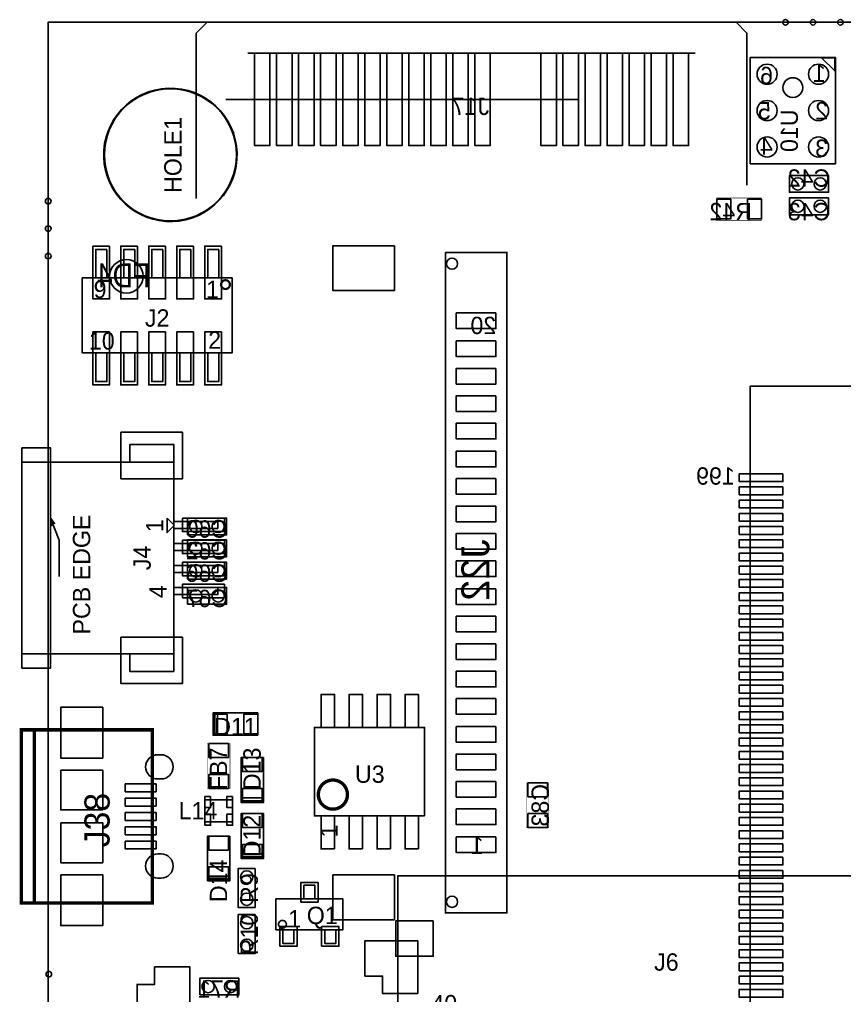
# Model space of a CAD drawing. Extents: x -1 to 124, y -8 to 108.
# Drawn here: x -1.3 to 36.15, y 60.84 to 105.12 of the extents above; entities that cross this region are included whole.
import ezdxf
from ezdxf.enums import TextEntityAlignment as Align

# ---------------------------------------------------------------- set-up
doc = ezdxf.new("R2010")
doc.units = 0
for name, color, linetype in [('BG_OUTLINE', 1, 'CONTINUOUS'), ('PG_ASSEMBLY_BOTTOM', 2, 'CONTINUOUS'), ('PG_ASSEMBLY_TOP', 3, 'CONTINUOUS'), ('PIN_BOTTOM', 5, 'CONTINUOUS'), ('PIN_TOP', 4, 'CONTINUOUS'), ('RD_ASSEMBLY_BOTTOM', 6, 'CONTINUOUS'), ('RD_ASSEMBLY_TOP', 7, 'CONTINUOUS')]:
    doc.layers.add(name, color=color, linetype=linetype)

msp = doc.modelspace()

# ---------------------------------------------------------------- linework, layer by layer
at = {"layer": 'BG_OUTLINE'}
msp.add_lwpolyline([(0, 0), (120.000014, 0), (120.000014, 105.000044), (0, 105.000044)], close=True, dxfattribs=at)
at = {"layer": 'PG_ASSEMBLY_BOTTOM', "const_width": 0.0254}
for points in [[(7.223252, 105.000044), (6.723126, 104.499918)], [(22.673056, 105.000044), (31.223204, 105.000044)], [(31.723076, 104.499918), (31.223204, 105.000044)], [(6.723126, 104.499918), (6.723126, 97.80016)], [(31.723076, 104.499918), (31.723076, 97.700084)]]:
    msp.add_lwpolyline(points, dxfattribs=at)
at = {"layer": 'PG_ASSEMBLY_BOTTOM'}
for points in [[(7.223252, 105.000044), (6.723126, 104.499918)], [(9.57326, 105.000044), (7.223252, 105.000044), (22.773132, 105.000044)], [(22.673056, 105.000044), (28.873196, 105.000044)], [(31.723076, 104.499918), (31.241746, 104.996742), (28.873196, 105.000044)], [(6.723126, 104.499918), (6.723126, 97.00006)], [(31.723076, 104.499918), (31.723076, 97.600008)], [(9.073134, 103.599996), (29.373068, 103.599996)], [(8.073136, 101.499924), (24.073104, 101.499924)], [(41.064434, 85.18525), (57.064402, 85.18525), (57.064402, 88.485218), (31.864554, 88.485218), (31.864554, 20.785074)]]:
    msp.add_lwpolyline(points, dxfattribs=at)
for points in [[(35.737292, 98.580448), (31.877508, 98.580448), (31.877508, 103.400352), (35.737292, 103.400352)], [(35.70732, 103.390446), (35.107372, 103.390446), (35.70732, 102.790498)], [(35.433, 98.044), (33.655, 98.044), (33.655, 97.282), (35.433, 97.282)], [(35.433, 97.028), (33.655, 97.028), (33.655, 96.266), (35.433, 96.266)], [(18.034, 94.5515), (20.828, 94.5515), (20.828, 64.5795), (18.034, 64.5795)], [(6.3246, 81.7372), (8.1026, 81.7372), (8.1026, 82.4992), (6.3246, 82.4992)], [(6.325108, 80.747108), (8.103108, 80.747108), (8.103108, 81.509108), (6.325108, 81.509108)], [(6.325108, 79.731108), (8.103108, 79.731108), (8.103108, 80.493108), (6.325108, 80.493108)], [(6.325108, 78.588108), (8.103108, 78.588108), (8.103108, 79.350108), (6.325108, 79.350108)], [(6.883908, 60.858908), (8.661908, 60.858908), (8.661908, 61.620908), (6.883908, 61.620908)]]:
    msp.add_lwpolyline(points, close=True, dxfattribs=at)
msp.add_lwpolyline([(34.257488, 102.031292, 1), (33.357312, 102.031508, 1)], format="xyb", close=True, dxfattribs=at)
at = {"layer": 'PG_ASSEMBLY_BOTTOM', "const_width": 0.0254}
for points in [[(32.385, 97.028), (30.353, 97.028), (30.353, 96.012), (32.385, 96.012)], [(21.717, 70.485), (21.717, 68.453), (22.733, 68.453), (22.733, 70.485)]]:
    msp.add_lwpolyline(points, close=True, dxfattribs=at)
at = {"layer": 'PG_ASSEMBLY_TOP'}
for points in [[(5.952744, 95.979488, 1), (5.152644, 101.979476, 1)], [(10.75182, 64.20612, 1), (10.53178, 63.92588, 1)]]:
    msp.add_lwpolyline(points, format="xyb", close=True, dxfattribs=at)
for points in [[(2.668016, 94.693994), (2.668016, 93.394022), (2.16789, 93.394022), (2.16789, 94.693994)], [(3.938016, 94.693994), (3.938016, 93.394022), (3.43789, 93.394022), (3.43789, 94.693994)], [(5.208016, 94.693994), (5.208016, 93.394022), (4.70789, 93.394022), (4.70789, 94.693994)], [(6.478016, 94.693994), (6.478016, 93.394022), (5.97789, 93.394022), (5.97789, 94.693994)], [(7.748016, 94.693994), (7.748016, 93.394022), (7.24789, 93.394022), (7.24789, 94.693994)], [(8.353044, 93.394022), (1.552956, 93.394022), (1.552956, 89.993978), (8.353044, 89.993978)], [(2.668016, 89.993978), (2.668016, 88.694006), (2.16789, 88.694006), (2.16789, 89.993978)], [(3.938016, 89.993978), (3.938016, 88.694006), (3.43789, 88.694006), (3.43789, 89.993978)], [(5.208016, 89.993978), (5.208016, 88.694006), (4.70789, 88.694006), (4.70789, 89.993978)], [(6.478016, 89.993978), (6.478016, 88.694006), (5.97789, 88.694006), (5.97789, 89.993978)], [(7.748016, 89.993978), (7.748016, 88.694006), (7.24789, 88.694006), (7.24789, 89.993978)], [(-1.195832, 85.69071), (0.104394, 85.69071), (0.104394, 75.69073), (-1.195832, 75.69073)], [(3.704336, 85.840824), (5.704332, 85.840824), (5.704332, 85.040724), (3.704336, 85.040724)], [(-1.195832, 85.040724), (5.704332, 85.040724), (5.704332, 76.340716), (-1.195832, 76.340716)], [(5.404358, 82.490818), (5.404358, 81.840832), (5.704332, 82.140806), (5.704332, 82.190844)], [(5.704332, 82.35061), (7.704328, 82.35061), (7.704328, 82.030824), (5.704332, 82.030824)], [(5.704332, 81.350612), (7.704328, 81.350612), (7.704328, 81.030826), (5.704332, 81.030826)], [(5.704332, 80.350614), (7.704328, 80.350614), (7.704328, 80.030828), (5.704332, 80.030828)], [(5.704332, 79.350616), (7.704328, 79.350616), (7.704328, 79.03083), (5.704332, 79.03083)], [(3.704336, 76.340716), (5.704332, 76.340716), (5.704332, 75.540616), (3.704336, 75.540616)], [(9.525, 72.644), (7.493, 72.644), (7.493, 73.66), (9.525, 73.66)], [(7.5692, 72.644), (7.5692, 73.66), (7.6962, 73.66), (7.6962, 72.644)], [(17.0942, 68.9864), (12.0904, 68.9864), (12.0904, 72.9996), (17.0942, 72.9996)], [(9.779, 71.628), (9.779, 69.596), (8.763, 69.596), (8.763, 71.628)], [(8.372094, 69.715126), (7.121906, 69.715126), (7.121906, 68.714874), (8.372094, 68.714874)], [(9.779, 69.6722), (8.763, 69.6722), (8.763, 69.7992), (9.779, 69.7992)], [(9.779, 69.088), (9.779, 67.056), (8.763, 67.056), (8.763, 69.088)], [(8.255, 68.072), (8.255, 66.04), (7.239, 66.04), (7.239, 68.072)], [(9.779, 67.1322), (8.763, 67.1322), (8.763, 67.2592), (9.779, 67.2592)], [(9.398, 66.5988), (9.398, 64.8208), (8.636, 64.8208), (8.636, 66.5988)], [(8.255, 66.1162), (7.239, 66.1162), (7.239, 66.2432), (8.255, 66.2432)], [(40.182038, 66.268854), (40.182038, 59.718702), (15.881858, 59.718702), (15.881858, 66.268854)], [(11.611864, 65.216024), (11.611864, 65.836038), (12.111736, 65.836038), (12.111736, 65.216024)], [(10.341864, 63.815976), (10.341864, 65.216024), (13.381736, 65.216024), (13.381736, 63.815976)], [(9.398, 64.516), (9.398, 62.738), (8.636, 62.738), (8.636, 64.516)], [(10.661904, 63.195962), (10.661904, 63.815976), (11.161776, 63.815976), (11.161776, 63.195962)], [(12.561824, 63.195962), (12.561824, 63.815976), (13.061696, 63.815976), (13.061696, 63.195962)]]:
    msp.add_lwpolyline(points, close=True, dxfattribs=at)
for points, const_width in [([(8.252968, 93.094048, 1), (7.853032, 93.093952, 1)], 0.100076), ([(13.589, 69.9516, 1), (12.2682, 69.9516, 1)], 0.1524)]:
    msp.add_lwpolyline(points, format="xyb", close=True, dxfattribs=dict(at, const_width=const_width))
for points in [[(0.50419, 79.840836), (0.50419, 81.49082), (0.104394, 82.490818), (0.304292, 82.240628)], [(0.154178, 82.140806), (0.104394, 82.490818)]]:
    msp.add_lwpolyline(points, dxfattribs=at)
at = {"layer": 'PG_ASSEMBLY_TOP', "const_width": 0.1524}
msp.add_lwpolyline([(-0.620014, 72.890888), (-1.220216, 72.890888), (-1.220216, 65.031112), (-0.620014, 65.031112)], dxfattribs=at)
at = {"layer": 'PG_ASSEMBLY_TOP'}
for points, const_width in [([(4.729734, 72.890888), (4.729734, 65.031112), (-0.620014, 65.031112), (-0.620014, 72.890888)], 0.1524), ([(8.255, 72.263), (8.255, 70.231), (7.239, 70.231), (7.239, 72.263)], 0.0254)]:
    msp.add_lwpolyline(points, close=True, dxfattribs=dict(at, const_width=const_width))
at = {"layer": 'PIN_BOTTOM'}
for points in [[(9.373108, 103.599869), (9.373108, 99.399979), (10.073132, 99.399979), (10.073132, 103.599869)], [(10.373106, 103.599869), (10.373106, 99.399979), (11.07313, 99.399979), (11.07313, 103.599869)], [(11.373104, 103.599869), (11.373104, 99.399979), (12.073128, 99.399979), (12.073128, 103.599869)], [(12.373102, 103.599869), (12.373102, 99.399979), (13.073126, 99.399979), (13.073126, 103.599869)], [(13.3731, 103.599869), (13.3731, 99.399979), (14.073124, 99.399979), (14.073124, 103.599869)], [(14.373098, 103.599869), (14.373098, 99.399979), (15.073122, 99.399979), (15.073122, 103.599869)], [(15.373096, 103.599869), (15.373096, 99.399979), (16.07312, 99.399979), (16.07312, 103.599869)], [(16.373094, 103.599869), (16.373094, 99.399979), (17.073118, 99.399979), (17.073118, 103.599869)], [(17.373092, 103.599869), (17.373092, 99.399979), (18.073116, 99.399979), (18.073116, 103.599869)], [(18.37309, 103.599869), (18.37309, 99.399979), (19.073114, 99.399979), (19.073114, 103.599869)], [(19.373088, 103.599869), (19.373088, 99.399979), (20.073112, 99.399979), (20.073112, 103.599869)], [(22.373082, 103.599869), (22.373082, 99.399979), (23.073106, 99.399979), (23.073106, 103.599869)], [(23.37308, 103.599869), (23.37308, 99.399979), (24.073104, 99.399979), (24.073104, 103.599869)], [(24.373078, 103.599869), (24.373078, 99.399979), (25.073102, 99.399979), (25.073102, 103.599869)], [(25.373076, 103.599869), (25.373076, 99.399979), (26.0731, 99.399979), (26.0731, 103.599869)], [(26.373074, 103.599869), (26.373074, 99.399979), (27.073098, 99.399979), (27.073098, 103.599869)], [(27.373072, 103.599869), (27.373072, 99.399979), (28.073096, 99.399979), (28.073096, 103.599869)], [(28.37307, 103.599869), (28.37307, 99.399979), (29.073094, 99.399979), (29.073094, 103.599869)], [(30.353, 96.9645), (30.353, 96.0755), (30.988, 96.0755), (30.988, 96.9645)], [(31.75, 96.9645), (31.75, 96.0755), (32.385, 96.0755), (32.385, 96.9645)], [(15.7226, 94.8563), (12.9286, 94.8563), (12.9286, 92.8243), (15.7226, 92.8243)], [(20.3327, 91.8083), (18.5293, 91.8083), (18.5293, 91.0971), (20.3327, 91.0971)], [(20.3327, 90.5383), (18.5293, 90.5383), (18.5293, 89.8271), (20.3327, 89.8271)], [(20.3327, 89.2937), (18.5293, 89.2937), (18.5293, 88.5825), (20.3327, 88.5825)], [(20.3327, 88.0491), (18.5293, 88.0491), (18.5293, 87.3379), (20.3327, 87.3379)], [(20.3327, 86.8045), (18.5293, 86.8045), (18.5293, 86.0933), (20.3327, 86.0933)], [(20.3327, 85.5345), (18.5293, 85.5345), (18.5293, 84.8233), (20.3327, 84.8233)], [(20.3327, 84.2899), (18.5293, 84.2899), (18.5293, 83.5787), (20.3327, 83.5787)], [(33.355026, 84.512912), (31.373826, 84.512912), (31.373826, 84.157312), (33.355026, 84.157312)], [(33.355026, 83.912964), (31.373826, 83.912964), (31.373826, 83.557364), (33.355026, 83.557364)], [(33.355026, 83.313016), (31.373826, 83.313016), (31.373826, 82.957416), (33.355026, 82.957416)], [(20.3327, 83.0453), (18.5293, 83.0453), (18.5293, 82.3341), (20.3327, 82.3341)], [(33.355026, 82.713068), (31.373826, 82.713068), (31.373826, 82.357468), (33.355026, 82.357468)], [(33.355026, 82.112866), (31.373826, 82.112866), (31.373826, 81.757266), (33.355026, 81.757266)], [(20.3327, 81.8007), (18.5293, 81.8007), (18.5293, 81.0895), (20.3327, 81.0895)], [(33.355026, 81.512918), (31.373826, 81.512918), (31.373826, 81.157318), (33.355026, 81.157318)], [(33.355026, 80.91297), (31.373826, 80.91297), (31.373826, 80.55737), (33.355026, 80.55737)], [(20.3327, 80.5561), (18.5293, 80.5561), (18.5293, 79.8449), (20.3327, 79.8449)], [(33.355026, 80.313022), (31.373826, 80.313022), (31.373826, 79.957422), (33.355026, 79.957422)], [(20.3327, 79.2861), (18.5293, 79.2861), (18.5293, 78.5749), (20.3327, 78.5749)], [(33.355026, 79.713074), (31.373826, 79.713074), (31.373826, 79.357474), (33.355026, 79.357474)], [(33.355026, 79.112872), (31.373826, 79.112872), (31.373826, 78.757272), (33.355026, 78.757272)], [(33.355026, 78.512924), (31.373826, 78.512924), (31.373826, 78.157324), (33.355026, 78.157324)], [(20.3327, 78.0415), (18.5293, 78.0415), (18.5293, 77.3303), (20.3327, 77.3303)], [(33.355026, 77.912976), (31.373826, 77.912976), (31.373826, 77.557376), (33.355026, 77.557376)], [(33.355026, 77.313028), (31.373826, 77.313028), (31.373826, 76.957428), (33.355026, 76.957428)], [(20.3327, 76.7969), (18.5293, 76.7969), (18.5293, 76.0857), (20.3327, 76.0857)], [(33.355026, 76.71308), (31.373826, 76.71308), (31.373826, 76.35748), (33.355026, 76.35748)], [(33.355026, 76.112878), (31.373826, 76.112878), (31.373826, 75.757278), (33.355026, 75.757278)], [(20.3327, 75.5523), (18.5293, 75.5523), (18.5293, 74.8411), (20.3327, 74.8411)], [(33.355026, 75.51293), (31.373826, 75.51293), (31.373826, 75.15733), (33.355026, 75.15733)], [(33.355026, 74.912982), (31.373826, 74.912982), (31.373826, 74.557382), (33.355026, 74.557382)], [(20.3327, 74.3077), (18.5293, 74.3077), (18.5293, 73.5965), (20.3327, 73.5965)], [(33.355026, 74.313034), (31.373826, 74.313034), (31.373826, 73.957434), (33.355026, 73.957434)], [(2.482342, 71.60514), (0.577342, 71.60514), (0.577342, 73.91654), (2.482342, 73.91654)], [(33.355026, 73.713086), (31.373826, 73.713086), (31.373826, 73.357486), (33.355026, 73.357486)], [(33.355026, 73.112884), (31.373826, 73.112884), (31.373826, 72.757284), (33.355026, 72.757284)], [(20.3327, 73.0377), (18.5293, 73.0377), (18.5293, 72.3265), (20.3327, 72.3265)], [(33.355026, 72.512936), (31.373826, 72.512936), (31.373826, 72.157336), (33.355026, 72.157336)], [(20.3327, 71.7931), (18.5293, 71.7931), (18.5293, 71.0819), (20.3327, 71.0819)], [(33.355026, 71.912988), (31.373826, 71.912988), (31.373826, 71.557388), (33.355026, 71.557388)], [(33.355026, 71.31304), (31.373826, 71.31304), (31.373826, 70.95744), (33.355026, 70.95744)], [(20.3327, 70.5485), (18.5293, 70.5485), (18.5293, 69.8373), (20.3327, 69.8373)], [(21.7805, 69.85), (22.6695, 69.85), (22.6695, 70.485), (21.7805, 70.485)], [(33.355026, 70.713092), (31.373826, 70.713092), (31.373826, 70.357492), (33.355026, 70.357492)], [(33.355026, 70.11289), (31.373826, 70.11289), (31.373826, 69.75729), (33.355026, 69.75729)], [(20.3327, 69.3039), (18.5293, 69.3039), (18.5293, 68.5927), (20.3327, 68.5927)], [(21.7805, 68.453), (22.6695, 68.453), (22.6695, 69.088), (21.7805, 69.088)], [(33.355026, 69.512942), (31.373826, 69.512942), (31.373826, 69.157342), (33.355026, 69.157342)], [(33.355026, 68.912994), (31.373826, 68.912994), (31.373826, 68.557394), (33.355026, 68.557394)], [(33.355026, 68.313046), (31.373826, 68.313046), (31.373826, 67.957446), (33.355026, 67.957446)], [(20.3327, 68.0339), (18.5293, 68.0339), (18.5293, 67.3227), (20.3327, 67.3227)], [(33.355026, 67.713098), (31.373826, 67.713098), (31.373826, 67.357498), (33.355026, 67.357498)], [(33.355026, 67.112896), (31.373826, 67.112896), (31.373826, 66.757296), (33.355026, 66.757296)], [(33.355026, 66.512948), (31.373826, 66.512948), (31.373826, 66.157348), (33.355026, 66.157348)], [(0.577342, 66.31686), (2.482342, 66.31686), (2.482342, 64.00546), (0.577342, 64.00546)], [(15.7226, 66.3067), (12.9286, 66.3067), (12.9286, 64.2747), (15.7226, 64.2747)], [(33.355026, 65.913), (31.373826, 65.913), (31.373826, 65.5574), (33.355026, 65.5574)], [(33.355026, 65.313052), (31.373826, 65.313052), (31.373826, 64.957452), (33.355026, 64.957452)], [(33.355026, 64.71285), (31.373826, 64.71285), (31.373826, 64.35725), (33.355026, 64.35725)], [(33.355026, 64.112902), (31.373826, 64.112902), (31.373826, 63.757302), (33.355026, 63.757302)], [(33.355026, 63.512954), (31.373826, 63.512954), (31.373826, 63.157354), (33.355026, 63.157354)], [(33.355026, 62.913006), (31.373826, 62.913006), (31.373826, 62.557406), (33.355026, 62.557406)], [(33.355026, 62.313058), (31.373826, 62.313058), (31.373826, 61.957458), (33.355026, 61.957458)], [(33.355026, 61.712856), (31.373826, 61.712856), (31.373826, 61.357256), (33.355026, 61.357256)], [(33.355026, 61.112908), (31.373826, 61.112908), (31.373826, 60.757308), (33.355026, 60.757308)]]:
    msp.add_lwpolyline(points, close=True, dxfattribs=at)
for points in [[(5.129784, 70.661022), (4.979924, 70.661022, -1), (4.979924, 71.760842), (5.129784, 71.760842, -1)], [(5.129784, 66.161158), (4.979924, 66.161158, -1), (4.979924, 67.260978), (5.129784, 67.260978, -1)]]:
    msp.add_lwpolyline(points, format="xyb", close=True, dxfattribs=at)
for centre, radius in [((33.4772, 104.99598), 0.127), ((34.7218, 104.99598), 0.127), ((35.9664, 104.99598), 0.127), ((32.639, 102.6414), 0.4572), ((34.9758, 102.6414), 0.4572), ((5.552694, 98.979482), 2.9972), ((32.639, 100.9904), 0.4572), ((34.9758, 100.9904), 0.4572), ((32.639, 99.3394), 0.4572), ((34.9758, 99.3394), 0.4572), ((34.036, 97.663), 0.2794), ((35.052, 97.663), 0.2794), ((0.00762, 96.879156), 0.127), ((34.036, 96.647), 0.2794), ((35.052, 96.647), 0.2794), ((0.00762, 95.634556), 0.127), ((0.00762, 94.389956), 0.127), ((3.556, 93.472), 0.762), ((18.3388, 94.0435), 0.254), ((6.7056, 82.1182), 0.2794), ((7.7216, 82.1182), 0.2794), ((6.706108, 81.128108), 0.2794), ((7.722108, 81.128108), 0.2794), ((6.706108, 80.112108), 0.2794), ((7.722108, 80.112108), 0.2794), ((6.706108, 78.969108), 0.2794), ((7.722108, 78.969108), 0.2794), ((18.3388, 65.0875), 0.254), ((0.03302, 61.801756), 0.127), ((7.264908, 61.239908), 0.2794), ((8.280908, 61.239908), 0.2794)]:
    msp.add_circle(centre, radius, dxfattribs=at)
at = {"layer": 'PIN_TOP'}
for points in [[(9.373108, 103.599869), (9.373108, 99.399979), (10.073132, 99.399979), (10.073132, 103.599869)], [(10.373106, 103.599869), (10.373106, 99.399979), (11.07313, 99.399979), (11.07313, 103.599869)], [(11.373104, 103.599869), (11.373104, 99.399979), (12.073128, 99.399979), (12.073128, 103.599869)], [(12.373102, 103.599869), (12.373102, 99.399979), (13.073126, 99.399979), (13.073126, 103.599869)], [(13.3731, 103.599869), (13.3731, 99.399979), (14.073124, 99.399979), (14.073124, 103.599869)], [(14.373098, 103.599869), (14.373098, 99.399979), (15.073122, 99.399979), (15.073122, 103.599869)], [(15.373096, 103.599869), (15.373096, 99.399979), (16.07312, 99.399979), (16.07312, 103.599869)], [(16.373094, 103.599869), (16.373094, 99.399979), (17.073118, 99.399979), (17.073118, 103.599869)], [(17.373092, 103.599869), (17.373092, 99.399979), (18.073116, 99.399979), (18.073116, 103.599869)], [(18.37309, 103.599869), (18.37309, 99.399979), (19.073114, 99.399979), (19.073114, 103.599869)], [(19.373088, 103.599869), (19.373088, 99.399979), (20.073112, 99.399979), (20.073112, 103.599869)], [(22.373082, 103.599869), (22.373082, 99.399979), (23.073106, 99.399979), (23.073106, 103.599869)], [(23.37308, 103.599869), (23.37308, 99.399979), (24.073104, 99.399979), (24.073104, 103.599869)], [(24.373078, 103.599869), (24.373078, 99.399979), (25.073102, 99.399979), (25.073102, 103.599869)], [(25.373076, 103.599869), (25.373076, 99.399979), (26.0731, 99.399979), (26.0731, 103.599869)], [(26.373074, 103.599869), (26.373074, 99.399979), (27.073098, 99.399979), (27.073098, 103.599869)], [(27.373072, 103.599869), (27.373072, 99.399979), (28.073096, 99.399979), (28.073096, 103.599869)], [(28.37307, 103.599869), (28.37307, 99.399979), (29.073094, 99.399979), (29.073094, 103.599869)], [(2.794, 94.844108), (2.794, 92.443808), (2.032, 92.443808), (2.032, 94.844108)], [(4.064, 94.844108), (4.064, 92.443808), (3.302, 92.443808), (3.302, 94.844108)], [(5.334, 94.844108), (5.334, 92.443808), (4.572, 92.443808), (4.572, 94.844108)], [(6.604, 94.844108), (6.604, 92.443808), (5.842, 92.443808), (5.842, 94.844108)], [(7.874, 94.844108), (7.874, 92.443808), (7.112, 92.443808), (7.112, 94.844108)], [(2.794, 90.944192), (2.794, 88.543892), (2.032, 88.543892), (2.032, 90.944192)], [(4.064, 90.944192), (4.064, 88.543892), (3.302, 88.543892), (3.302, 90.944192)], [(5.334, 90.944192), (5.334, 88.543892), (4.572, 88.543892), (4.572, 90.944192)], [(6.604, 90.944192), (6.604, 88.543892), (5.842, 88.543892), (5.842, 90.944192)], [(7.874, 90.944192), (7.874, 88.543892), (7.112, 88.543892), (7.112, 90.944192)], [(3.307334, 86.394798), (6.101334, 86.394798), (6.101334, 84.286598), (3.307334, 84.286598)], [(6.101842, 82.495644), (8.006842, 82.495644), (8.006842, 81.886044), (6.101842, 81.886044)], [(6.101842, 81.495646), (8.006842, 81.495646), (8.006842, 80.886046), (6.101842, 80.886046)], [(6.101842, 80.495394), (8.006842, 80.495394), (8.006842, 79.885794), (6.101842, 79.885794)], [(6.101842, 79.495396), (8.006842, 79.495396), (8.006842, 78.885796), (6.101842, 78.885796)], [(3.307334, 77.094842), (6.101334, 77.094842), (6.101334, 74.986642), (3.307334, 74.986642)], [(13.0048, 72.9996), (12.3952, 72.9996), (12.3952, 74.4982), (13.0048, 74.4982)], [(14.2748, 72.9996), (13.6652, 72.9996), (13.6652, 74.4982), (14.2748, 74.4982)], [(15.5448, 72.9996), (14.9352, 72.9996), (14.9352, 74.4982), (15.5448, 74.4982)], [(16.8148, 72.9996), (16.2052, 72.9996), (16.2052, 74.4982), (16.8148, 74.4982)], [(2.482342, 71.60514), (0.577342, 71.60514), (0.577342, 73.91654), (2.482342, 73.91654)], [(7.493, 72.7075), (7.493, 73.5965), (8.128, 73.5965), (8.128, 72.7075)], [(8.89, 72.7075), (8.89, 73.5965), (9.525, 73.5965), (9.525, 72.7075)], [(8.1915, 71.628), (7.3025, 71.628), (7.3025, 72.263), (8.1915, 72.263)], [(9.7155, 70.993), (8.8265, 70.993), (8.8265, 71.628), (9.7155, 71.628)], [(0.577342, 71.062596), (2.482342, 71.062596), (2.482342, 69.259196), (0.577342, 69.259196)], [(8.1915, 70.231), (7.3025, 70.231), (7.3025, 70.866), (8.1915, 70.866)], [(3.50647, 70.438772), (4.90347, 70.438772), (4.90347, 70.083172), (3.50647, 70.083172)], [(9.7155, 69.596), (8.8265, 69.596), (8.8265, 70.231), (9.7155, 70.231)], [(3.50647, 69.788786), (4.90347, 69.788786), (4.90347, 69.433186), (3.50647, 69.433186)], [(7.373874, 69.871082), (7.373874, 69.363082), (7.119874, 69.363082), (7.119874, 69.871082)], [(8.374126, 69.871082), (8.374126, 69.363082), (8.120126, 69.363082), (8.120126, 69.871082)], [(3.50647, 69.1388), (4.90347, 69.1388), (4.90347, 68.7832), (3.50647, 68.7832)], [(9.7155, 68.453), (8.8265, 68.453), (8.8265, 69.088), (9.7155, 69.088)], [(0.577342, 68.662804), (2.482342, 68.662804), (2.482342, 66.859404), (0.577342, 66.859404)], [(7.373874, 69.066918), (7.373874, 68.558918), (7.119874, 68.558918), (7.119874, 69.066918)], [(8.374126, 69.066918), (8.374126, 68.558918), (8.120126, 68.558918), (8.120126, 69.066918)], [(13.0048, 67.4878), (12.3952, 67.4878), (12.3952, 68.9864), (13.0048, 68.9864)], [(14.2748, 67.4878), (13.6652, 67.4878), (13.6652, 68.9864), (14.2748, 68.9864)], [(15.5448, 67.4878), (14.9352, 67.4878), (14.9352, 68.9864), (15.5448, 68.9864)], [(16.8148, 67.4878), (16.2052, 67.4878), (16.2052, 68.9864), (16.8148, 68.9864)], [(3.50647, 68.488814), (4.90347, 68.488814), (4.90347, 68.133214), (3.50647, 68.133214)], [(3.50647, 67.838828), (4.90347, 67.838828), (4.90347, 67.483228), (3.50647, 67.483228)], [(8.1915, 67.437), (7.3025, 67.437), (7.3025, 68.072), (8.1915, 68.072)], [(9.7155, 67.056), (8.8265, 67.056), (8.8265, 67.691), (9.7155, 67.691)], [(8.1915, 66.04), (7.3025, 66.04), (7.3025, 66.675), (8.1915, 66.675)], [(0.577342, 66.31686), (2.482342, 66.31686), (2.482342, 64.00546), (0.577342, 64.00546)], [(11.4681, 65.071498), (11.4681, 65.960498), (12.2555, 65.960498), (12.2555, 65.071498)], [(17.48282, 64.21882), (17.48282, 62.61862), (15.78102, 62.61862), (15.78102, 64.21882)], [(10.51814, 63.071502), (10.51814, 63.960502), (11.30554, 63.960502), (11.30554, 63.071502)], [(12.41806, 63.071502), (12.41806, 63.960502), (13.20546, 63.960502), (13.20546, 63.071502)], [(16.78178, 60.918852), (15.181834, 60.918852), (15.181834, 61.718698), (14.381988, 61.718698), (14.381988, 63.318644), (16.78178, 63.318644)], [(4.037584, 59.735212), (4.037584, 61.335158), (4.83743, 61.335158), (4.83743, 62.135004), (6.437376, 62.135004), (6.437376, 59.735212)]]:
    msp.add_lwpolyline(points, close=True, dxfattribs=at)
for points in [[(5.129784, 70.661022), (4.979924, 70.661022, -1), (4.979924, 71.760842), (5.129784, 71.760842, -1)], [(5.129784, 66.161158), (4.979924, 66.161158, -1), (4.979924, 67.260978), (5.129784, 67.260978, -1)]]:
    msp.add_lwpolyline(points, format="xyb", close=True, dxfattribs=at)
for centre, radius in [((33.4772, 104.99598), 0.127), ((34.7218, 104.99598), 0.127), ((35.9664, 104.99598), 0.127), ((5.552694, 98.979482), 2.9972), ((0.00762, 96.879156), 0.127), ((0.00762, 95.634556), 0.127), ((0.00762, 94.389956), 0.127), ((18.3388, 94.0435), 0.254), ((9.017, 66.2178), 0.2794), ((9.017, 65.2018), 0.2794), ((18.3388, 65.0875), 0.254), ((9.017, 64.135), 0.2794), ((9.017, 63.119), 0.2794), ((0.03302, 61.801756), 0.127)]:
    msp.add_circle(centre, radius, dxfattribs=at)

# ---------------------------------------------------------------- texts
at = {"layer": 'PG_ASSEMBLY_BOTTOM', "text_generation_flag": 2}
for s, p in [('6', (32.907478, 102.190296)), ('1', (35.307524, 102.290372)), ('5', (32.807402, 100.59035)), ('2', (35.407346, 100.59035)), ('4', (32.907478, 98.990404)), ('3', (35.407346, 98.890328)), ('20', (20.3454, 90.847164)), ('199', (31.172658, 84.015326)), ('1', (19.7739, 67.250564))]:
    msp.add_text(s, height=0.7874, dxfattribs=at).set_placement(p)
at = {"layer": 'PG_ASSEMBLY_TOP'}
for s, p in [('9', (2.06883, 92.482924)), ('1', (7.168896, 92.482924)), ('10', (1.8542, 90.1446)), ('2', (7.268718, 90.1827)), ('1', (10.90168, 63.925958)), ('40', (17.399, 60.071))]:
    msp.add_text(s, height=0.7874, dxfattribs=at).set_placement(p)
for s, p in [('PCB EDGE', (1.913382, 77.216)), ('1', (5.2324, 81.8642)), ('4', (5.3848, 78.867)), ('1', (13.140436, 68.0085))]:
    msp.add_text(s, height=0.7874, rotation=90, dxfattribs=at).set_placement(p)
at = {"layer": 'RD_ASSEMBLY_BOTTOM', "text_generation_flag": 2}
for s, p in [('J17', (19.172936, 100.792026)), ('C42', (34.544, 97.536)), ('R42', (30.988, 96.012)), ('C43', (34.544, 96.012)), ('C60', (7.2136, 81.6102)), ('C62', (7.214108, 80.620108)), ('C66', (7.214108, 79.604108)), ('C67', (7.214108, 78.461108)), ('R71', (7.772908, 60.731908))]:
    msp.add_text(s, height=0.7874, dxfattribs=at).set_placement(p, align=Align.CENTER)
for s, p in [('U10', (34.036, 100.076)), ('C83', (22.733, 69.469))]:
    msp.add_text(s, height=0.7874, rotation=90, dxfattribs=at).set_placement(p, align=Align.CENTER)
at = {"layer": 'RD_ASSEMBLY_BOTTOM', "text_generation_flag": 2, "width": 0.883721}
msp.add_text('FD4', height=1.0922, dxfattribs=at).set_placement((3.429, 92.964), align=Align.CENTER)
at = {"layer": 'RD_ASSEMBLY_BOTTOM', "text_generation_flag": 2, "width": 1.02}
msp.add_text('J22', height=1.27, rotation=90, dxfattribs=at).set_placement((20.032218, 80.137), align=Align.CENTER)
at = {"layer": 'RD_ASSEMBLY_TOP'}
for s, p in [('HOLE1', (6.060694, 98.979482)), ('J4', (4.662424, 80.69072)), ('FB7', (8.128, 71.12)), ('D13', (9.652, 71.12)), ('D12', (9.652, 68.072)), ('D14', (8.128, 66.04)), ('R9', (9.525, 65.7098)), ('R10', (9.525, 63.627))]:
    msp.add_text(s, height=0.7874, rotation=90, dxfattribs=at).set_placement(p, align=Align.CENTER)
for s, p in [('J2', (4.953, 91.186)), ('D11', (8.509, 72.644)), ('U3', (14.605, 70.485)), ('L14', (6.8072, 68.825364)), ('Q1', (12.446, 64.075564)), ('J6', (28.067, 61.96076))]:
    msp.add_text(s, height=0.7874, dxfattribs=at).set_placement(p, align=Align.CENTER)
msp.add_text('J38', height=1.143, rotation=90, dxfattribs=at).set_placement((2.794, 67.564))

doc.saveas('drawing.dxf')
